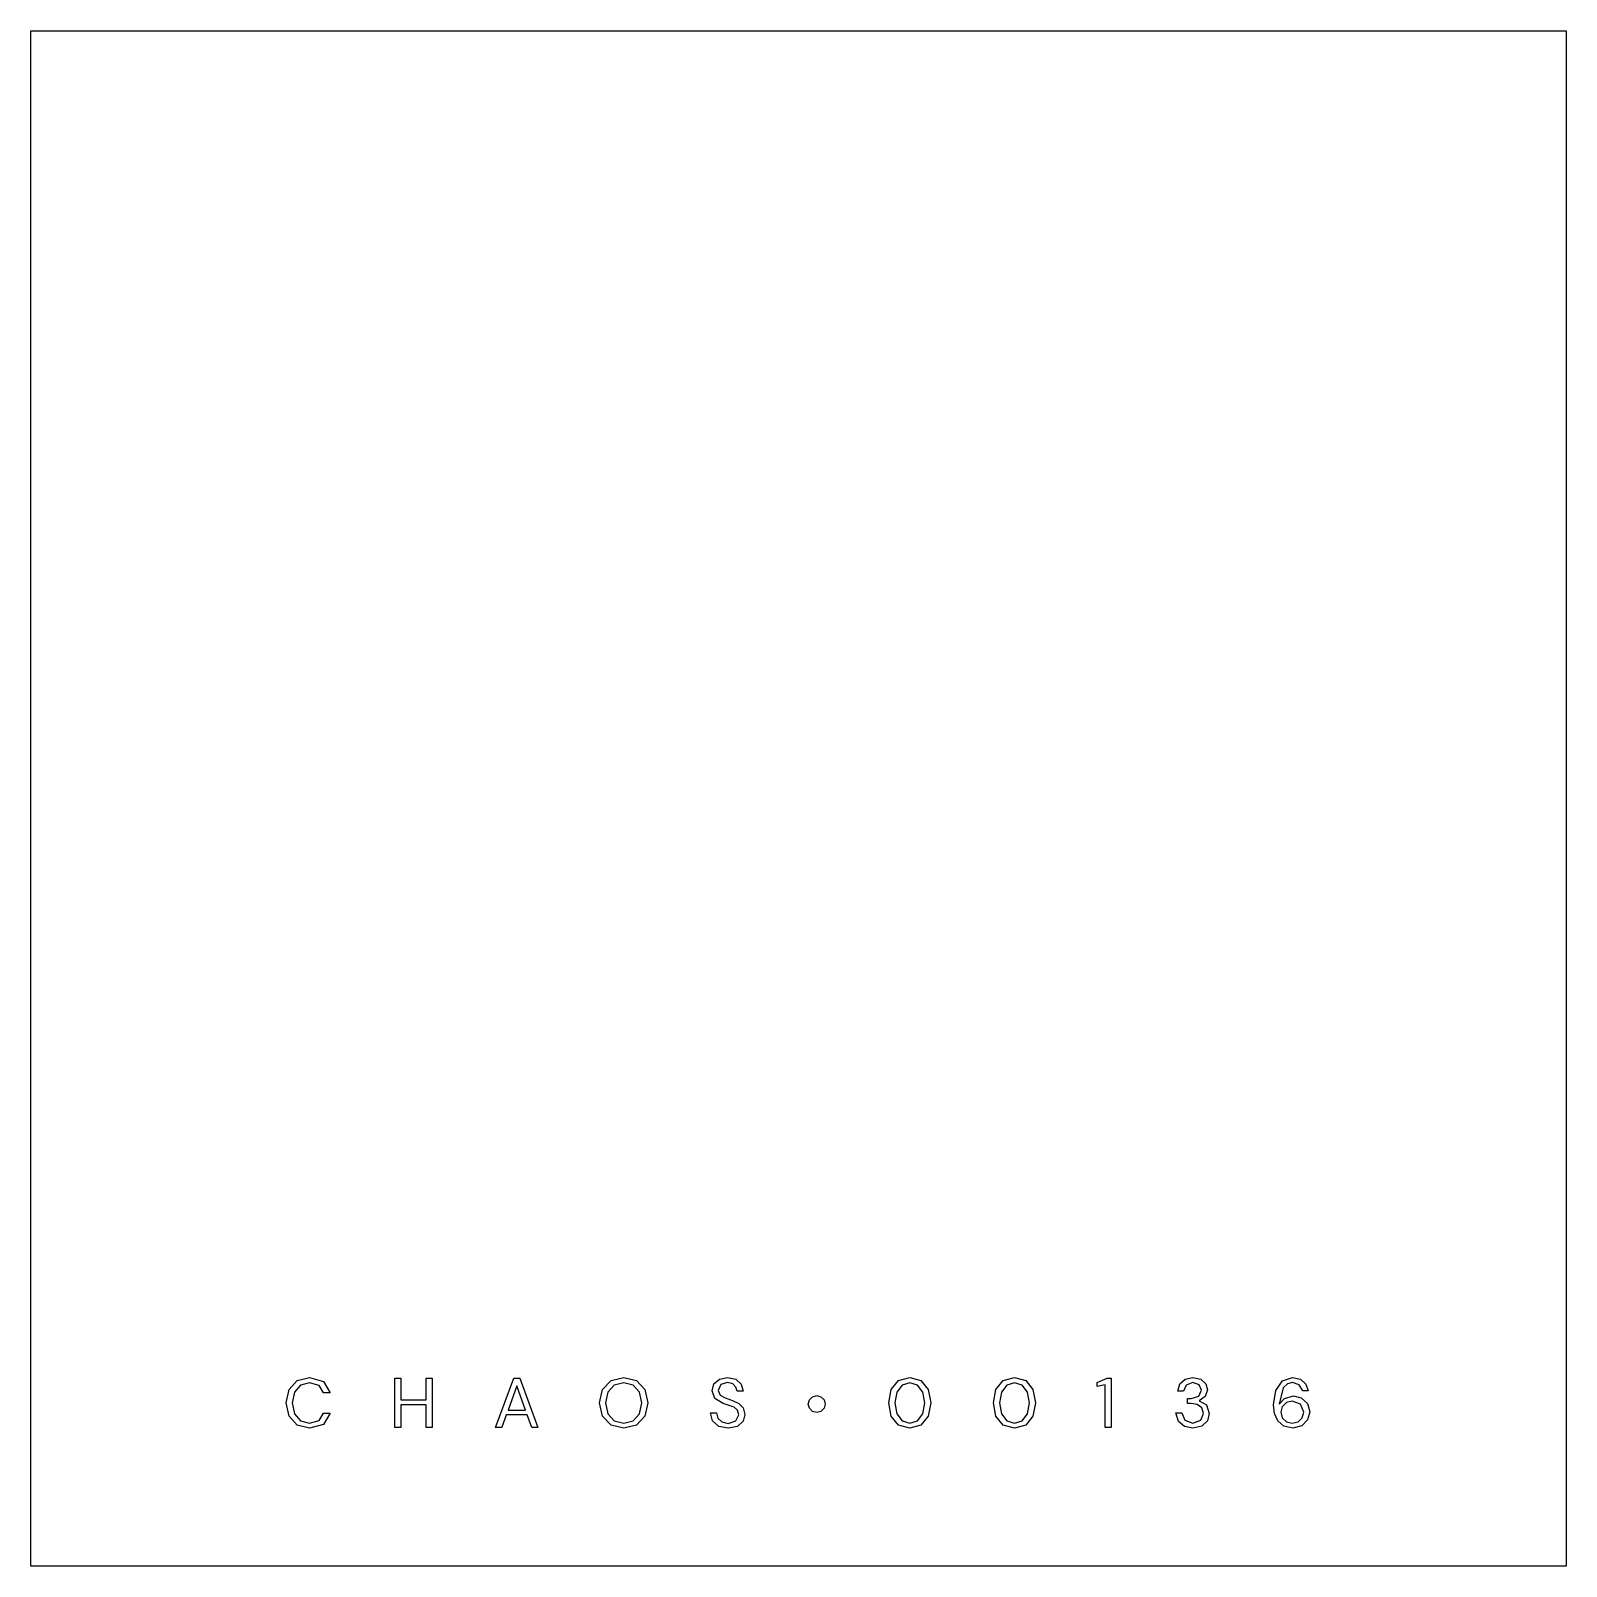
# Model space of a CAD drawing. Extents: x 0 to 92.4, y 0.2 to 92.6.
import ezdxf

# ---------------------------------------------------------------- set-up
doc = ezdxf.new("R2010")
doc.units = 0

msp = doc.modelspace()

# ---------------------------------------------------------------- linework, layer by layer
at = {"layer": 'Layer 1', "color": 7}
for points in [[(0, 92.6042), (92.427836, 92.6042), (92.427836, 0.176364), (0, 0.176364), (0, 92.6042)], [(0, 92.6042), (92.427836, 92.6042), (92.427836, 0.176364), (0, 0.176364), (0, 92.6042)], [(16.78965, 8.483031), (16.039996, 8.675956), (15.549414, 9.210635), (15.378538, 10.009898), (15.549414, 10.809161), (16.039996, 11.349352), (16.78965, 11.542277), (17.616473, 11.299742), (18.024373, 10.621747), (17.63301, 10.621747), (17.357402, 11.06272), (16.78965, 11.228084), (16.238434, 11.079256), (15.86912, 10.660332), (15.74234, 10.009898), (15.86912, 9.353951), (16.238434, 8.94054), (16.78965, 8.797224), (17.357402, 8.957076), (17.63301, 9.392536), (18.024373, 9.392536), (17.616473, 8.720053), (16.78965, 8.483031), (16.78965, 8.483031)], [(21.916793, 8.53264), (21.916793, 11.492668), (22.269571, 11.492668), (22.269571, 10.186287), (23.807462, 10.186287), (23.807462, 11.492668), (24.160241, 11.492668), (24.160241, 8.53264), (23.807462, 8.53264), (23.807462, 9.894143), (22.269571, 9.894143), (22.269571, 8.53264), (21.916793, 8.53264)], [(27.97858, 8.53264), (29.069987, 11.492668), (29.444813, 11.492668), (30.530708, 8.53264), (30.155881, 8.53264), (29.885786, 9.293318), (28.623502, 9.293318), (28.353406, 8.53264), (27.97858, 8.53264)], [(35.696759, 8.483031), (34.930569, 8.675956), (34.417939, 9.210635), (34.236038, 10.009898), (34.417939, 10.809161), (34.930569, 11.349352), (35.696759, 11.542277), (36.457437, 11.349352), (36.970067, 10.809161), (37.151968, 10.009898), (36.970067, 9.210635), (36.457437, 8.675956), (35.696759, 8.483031), (35.696759, 8.483031)], [(35.696759, 8.797224), (36.264511, 8.94054), (36.650362, 9.353951), (36.788166, 10.009898), (36.650362, 10.660332), (36.264511, 11.079256), (35.696759, 11.228084), (35.123495, 11.079256), (34.737644, 10.660332), (34.59984, 10.009898), (34.737644, 9.353951), (35.123495, 8.94054), (35.696759, 8.797224), (35.696759, 8.797224)], [(41.987072, 8.483031), (41.41932, 8.598786), (41.044493, 8.929515), (40.917713, 9.420097), (41.287028, 9.420097), (41.364198, 9.100392), (41.601221, 8.868882), (41.987072, 8.780687), (42.450093, 8.924003), (42.615457, 9.287805), (42.538287, 9.568925), (42.334337, 9.745314), (42.036681, 9.86107), (41.689415, 9.976825), (41.182297, 10.268969), (41.016932, 10.73199), (41.127175, 11.150914), (41.452392, 11.437546), (41.948487, 11.542277), (42.439068, 11.437546), (42.764286, 11.145402), (42.885553, 10.720966), (42.516239, 10.720966), (42.450093, 10.963501), (42.257167, 11.161939), (41.937462, 11.239109), (41.540587, 11.117841), (41.386247, 10.765063), (41.490978, 10.472919), (41.794146, 10.307554), (42.246143, 10.158726), (42.62097, 9.976825), (42.885553, 9.717754), (42.984772, 9.304342), (42.874529, 8.907467), (42.538287, 8.598786), (41.987072, 8.483031), (41.987072, 8.483031)], [(52.911834, 8.483031), (52.233838, 8.675956), (51.792866, 9.210635), (51.644038, 10.009898), (51.792866, 10.809161), (52.233838, 11.349352), (52.911834, 11.542277), (53.584317, 11.349352), (54.019777, 10.809161), (54.174117, 10.009898), (54.019777, 9.210635), (53.584317, 8.675956), (52.911834, 8.483031), (52.911834, 8.483031)], [(52.911834, 8.797224), (53.374855, 8.94054), (53.69456, 9.353951), (53.815827, 10.009898), (53.69456, 10.660332), (53.374855, 11.079256), (52.911834, 11.228084), (52.448812, 11.079256), (52.123595, 10.660332), (52.00784, 10.009898), (52.123595, 9.353951), (52.448812, 8.94054), (52.911834, 8.797224), (52.911834, 8.797224)], [(59.220234, 8.483031), (58.542238, 8.675956), (58.101266, 9.210635), (57.952438, 10.009898), (58.101266, 10.809161), (58.542238, 11.349352), (59.220234, 11.542277), (59.892717, 11.349352), (60.328177, 10.809161), (60.482517, 10.009898), (60.328177, 9.210635), (59.892717, 8.675956), (59.220234, 8.483031), (59.220234, 8.483031)], [(59.220234, 8.797224), (59.683255, 8.94054), (60.00296, 9.353951), (60.124227, 10.009898), (60.00296, 10.660332), (59.683255, 11.079256), (59.220234, 11.228084), (58.757212, 11.079256), (58.431995, 10.660332), (58.31624, 10.009898), (58.431995, 9.353951), (58.757212, 8.94054), (59.220234, 8.797224), (59.220234, 8.797224)], [(64.668637, 8.53264), (64.668637, 11.095793), (64.18908, 10.991062), (64.18908, 11.233597), (64.784392, 11.492668), (65.026927, 11.492668), (65.026927, 8.53264), (64.668637, 8.53264)], [(69.953323, 8.483031), (69.440692, 8.582249), (69.07689, 8.896442), (68.928062, 9.414585), (69.291864, 9.414585), (69.462741, 8.973613), (69.953323, 8.791711), (70.421856, 8.962588), (70.581709, 9.381512), (70.48249, 9.717754), (70.217906, 9.910679), (69.854104, 9.976825), (69.633618, 9.976825), (69.633618, 10.279994), (69.854104, 10.279994), (70.300589, 10.406773), (70.465954, 10.776088), (70.333662, 11.101305), (69.953323, 11.233597), (69.556448, 11.084768), (69.396595, 10.720966), (69.038305, 10.720966), (69.165085, 11.150914), (69.48479, 11.437546), (69.953323, 11.542277), (70.432881, 11.437546), (70.725025, 11.167451), (70.824244, 10.798136), (70.697464, 10.390237), (70.333662, 10.14219), (70.769122, 9.894143), (70.939999, 9.381512), (70.829756, 8.929515), (70.499026, 8.604298), (69.953323, 8.483031), (69.953323, 8.483031)], [(75.961639, 8.483031), (75.421448, 8.604298), (75.06867, 8.924003), (74.870232, 9.376), (74.809598, 9.894143), (74.947402, 10.754039), (75.338765, 11.332815), (75.956127, 11.542277), (76.435685, 11.432034), (76.749877, 11.134378), (76.898706, 10.73199), (76.567976, 10.73199), (76.358514, 11.101305), (75.956127, 11.233597), (75.647102, 11.155048), (75.393887, 10.919404), (75.151352, 9.93824), (75.471057, 10.279994), (76.005736, 10.428822), (76.479782, 10.307554), (76.843584, 9.976825), (76.9869, 9.475219), (76.860121, 8.995661), (76.507343, 8.626347), (75.961639, 8.483031), (75.961639, 8.483031)], [(28.733745, 9.57995), (29.781055, 9.57995), (29.2574, 11.046183), (28.733745, 9.57995)], [(47.308065, 9.431121), (47.054506, 9.497267), (46.867093, 9.684681), (46.800947, 9.93824), (46.867093, 10.197311), (47.054506, 10.384725), (47.308065, 10.45087), (47.567137, 10.384725), (47.749038, 10.197311), (47.815184, 9.93824), (47.749038, 9.684681), (47.567137, 9.497267), (47.308065, 9.431121), (47.308065, 9.431121)], [(75.934078, 8.797224), (76.286856, 8.879906), (76.534903, 9.111416), (76.623098, 9.458682), (76.42466, 9.93824), (75.934078, 10.120141), (75.5813, 10.026434), (75.333253, 9.783899), (75.245059, 9.45317), (75.333253, 9.111416), (75.5813, 8.879906), (75.934078, 8.797224), (75.934078, 8.797224)]]:
    msp.add_lwpolyline(points, close=True, dxfattribs=at)

doc.saveas('drawing.dxf')
